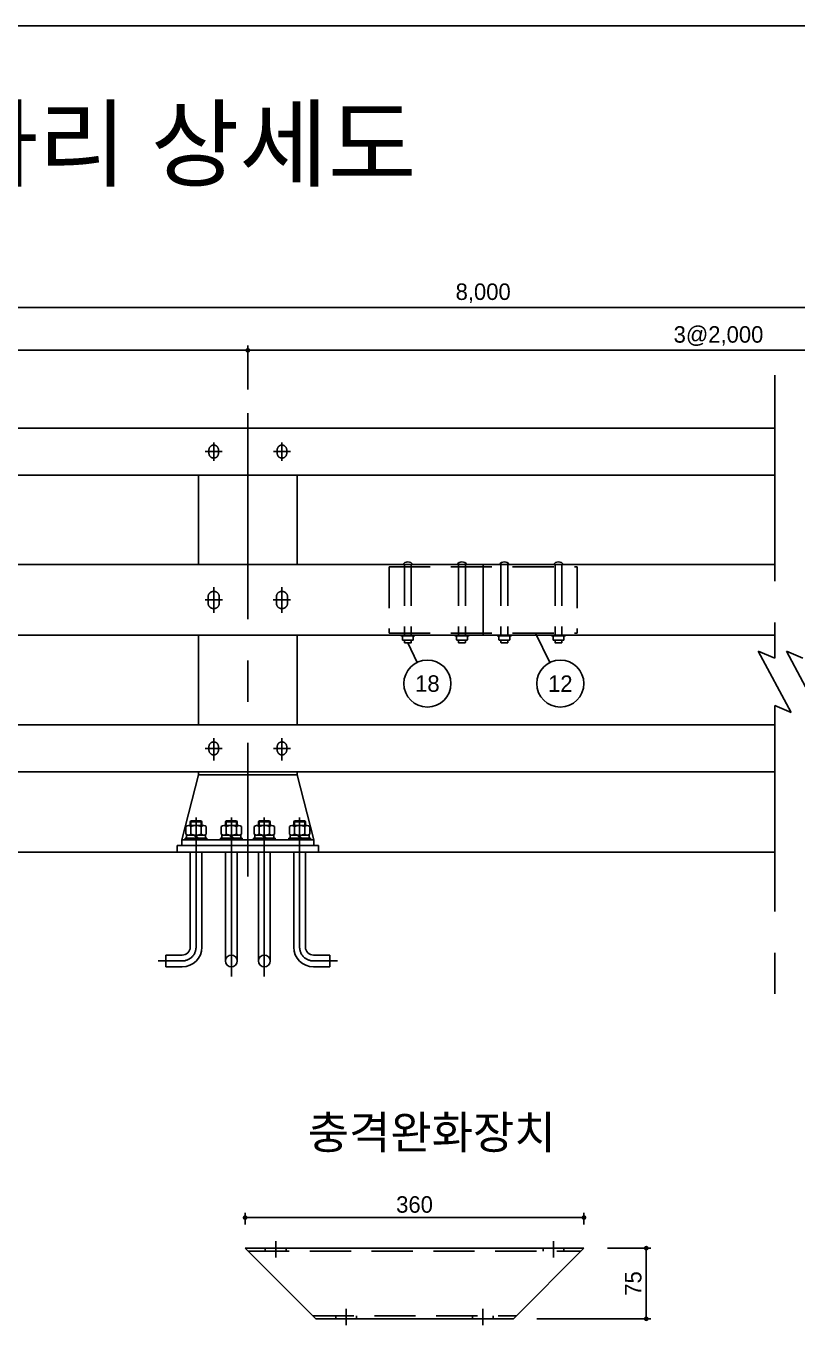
# Model space of a CAD drawing. Header units: metres. Extents: x 185094 to 267743, y 19941 to 53123.
# Drawn here: x 262549 to 264187, y 37951 to 40708 of the extents above; entities that cross this region are included whole.
import ezdxf
from ezdxf.enums import TextEntityAlignment as Align

# ---------------------------------------------------------------- set-up
doc = ezdxf.new("R2010")
doc.units = ezdxf.units.M
doc.header["$LTSCALE"] = 500
for name, pattern in [('CENTER', [2, 1.25, -0.25, 0.25, -0.25]), ('CENTER2', [1.125, 0.75, -0.125, 0.125, -0.125]), ('HIDDEN', [0.375, 0.25, -0.125]), ('HIDDEN2', [0.1875, 0.125, -0.0625])]:
    doc.linetypes.add(name, pattern=pattern)
for name, color, linetype in [('2', 3, 'Continuous'), ('5', 6, 'Continuous'), ('6', 4, 'Continuous'), ('CZ-TEX2', 7, 'Continuous'), ('DIML', 1, 'Continuous'), ('THIN', 3, 'Continuous'), ('TITL1', 6, 'HIDDEN2')]:
    doc.layers.add(name, color=color, linetype=linetype)
doc.styles.add('CZ-TEXT2', font='malgun_0.ttf')
doc.styles.add('HY견고딕', font='')
doc.styles.add('휴먼고딕', font='HMKMG.TTF')
doc.styles.get('HY견고딕').set_extended_font_data('HYgtrE')

# ---------------------------------------------------------------- blocks, each defined once
blk = doc.blocks.new('_Dot')
at = {"color": 0, "linetype": 'ByBlock', "lineweight": -2}
blk.add_line((-0.5, 0), (-1, 0), dxfattribs=at)
at = {"color": 0, "linetype": 'ByBlock', "const_width": 0.5}
blk.add_lwpolyline([(-0.25, 0, 1), (0.25, 0, 1)], format="xyb", close=True, dxfattribs=at)

msp = doc.modelspace()

# ---------------------------------------------------------------- linework, layer by layer
for p, q in [((258412.3864, 40708.1171), (266277.7884, 40708.1171)), ((262899.6858, 39020.6755), (262897.9943, 39018.9841)), ((262897.9943, 39018.9841), (262897.9943, 39010.8005)), ((262921.3029, 39020.6755), (262899.6858, 39020.6755)), ((262922.9943, 39018.9841), (262921.3029, 39020.6755)), ((262922.9943, 39010.8005), (262922.9943, 39018.9841)), ((262974.6858, 39020.6755), (262972.9943, 39018.9841)), ((262972.9943, 39018.9841), (262972.9943, 39010.8005)), ((262996.3029, 39020.6755), (262974.6858, 39020.6755)), ((262997.9943, 39018.9841), (262996.3029, 39020.6755)), ((262997.9943, 39010.8005), (262997.9943, 39018.9841)), ((263044.6858, 39020.6755), (263042.9943, 39018.9841)), ((263042.9943, 39018.9841), (263042.9943, 39010.8005)), ((263066.3029, 39020.6755), (263044.6858, 39020.6755)), ((263067.9943, 39018.9841), (263066.3029, 39020.6755)), ((263067.9943, 39010.8005), (263067.9943, 39018.9841)), ((263119.6858, 39020.6755), (263117.9943, 39018.9841)), ((263117.9943, 39018.9841), (263117.9943, 39010.8005)), ((263141.3029, 39020.6755), (263119.6858, 39020.6755)), ((263142.9943, 39018.9841), (263141.3029, 39020.6755)), ((263142.9943, 39010.8005), (263142.9943, 39018.9841)), ((262888.8437, 38992.4752), (262888.8437, 39009.1259)), ((262890.2443, 38990.8005), (262930.7443, 38990.8005)), ((262890.2443, 38984.4255), (262890.2443, 38990.8005)), ((262894.2564, 39010.8005), (262926.7323, 39010.8005)), ((262894.2564, 39010.8005), (262926.7323, 39010.8005)), ((262899.669, 38992.4752), (262899.669, 39009.1259)), ((262921.3197, 38992.4752), (262921.3197, 39009.1259)), ((262930.7443, 38990.8005), (262930.7443, 38984.4255)), ((262932.145, 39009.1259), (262932.145, 38992.4752)), ((262963.8437, 38992.4752), (262963.8437, 39009.1259)), ((262965.2443, 38984.4255), (262965.2443, 38990.8005)), ((262965.2443, 38990.8005), (263005.7443, 38990.8005)), ((262969.2564, 39010.8005), (263001.7323, 39010.8005)), ((262969.2564, 39010.8005), (263001.7323, 39010.8005)), ((262974.669, 38992.4752), (262974.669, 39009.1259)), ((262996.3197, 38992.4752), (262996.3197, 39009.1259)), ((263005.7443, 38990.8005), (263005.7443, 38984.4255)), ((263007.145, 39009.1259), (263007.145, 38992.4752)), ((263033.8437, 38992.4752), (263033.8437, 39009.1259)), ((263035.2443, 38984.4255), (263035.2443, 38990.8005)), ((263035.2443, 38990.8005), (263075.7443, 38990.8005)), ((263039.2564, 39010.8005), (263071.7323, 39010.8005)), ((263039.2564, 39010.8005), (263071.7323, 39010.8005)), ((263044.669, 38992.4752), (263044.669, 39009.1259)), ((263066.3197, 38992.4752), (263066.3197, 39009.1259)), ((263075.7443, 38990.8005), (263075.7443, 38984.4255)), ((263077.145, 39009.1259), (263077.145, 38992.4752)), ((263108.8437, 38992.4752), (263108.8437, 39009.1259)), ((263110.2443, 38984.4255), (263110.2443, 38990.8005)), ((263110.2443, 38990.8005), (263150.7443, 38990.8005)), ((263114.2564, 39010.8005), (263146.7323, 39010.8005)), ((263114.2564, 39010.8005), (263146.7323, 39010.8005)), ((263119.669, 38992.4752), (263119.669, 39009.1259)), ((263141.3197, 38992.4752), (263141.3197, 39009.1259)), ((263150.7443, 38990.8005), (263150.7443, 38984.4255)), ((263152.145, 39009.1259), (263152.145, 38992.4752)), ((262887.3693, 38984.4255), (262933.6193, 38984.4255)), ((262887.3693, 38980.6755), (262887.3693, 38984.4255)), ((262933.6193, 38980.6755), (262887.3693, 38980.6755)), ((262930.7443, 38984.4255), (262890.2443, 38984.4255)), ((262933.6193, 38984.4255), (262933.6193, 38980.6755)), ((262962.3693, 38980.6755), (262962.3693, 38984.4255)), ((262962.3693, 38984.4255), (263008.6193, 38984.4255)), ((263008.6193, 38980.6755), (262962.3693, 38980.6755)), ((263005.7443, 38984.4255), (262965.2443, 38984.4255)), ((263008.6193, 38984.4255), (263008.6193, 38980.6755)), ((263032.3693, 38980.6755), (263032.3693, 38984.4255)), ((263032.3693, 38984.4255), (263078.6193, 38984.4255)), ((263078.6193, 38980.6755), (263032.3693, 38980.6755)), ((263075.7443, 38984.4255), (263035.2443, 38984.4255)), ((263078.6193, 38984.4255), (263078.6193, 38980.6755)), ((263107.3693, 38980.6755), (263107.3693, 38984.4255)), ((263107.3693, 38984.4255), (263153.6193, 38984.4255)), ((263153.6193, 38980.6755), (263107.3693, 38980.6755)), ((263150.7443, 38984.4255), (263110.2443, 38984.4255)), ((263153.6193, 38984.4255), (263153.6193, 38980.6755))]:
    msp.add_line(p, q)
at = {"color": 1, "linetype": 'CENTER', "ltscale": 0.7}
for p, q in [((264140.0654, 39967.1261), (264140.0654, 39365.9501)), ((263020.4943, 39886.2503), (263020.4943, 38902.7725)), ((264105.0654, 39380.9501), (264175.0654, 39250.9501)), ((264105.0654, 39380.9501), (264140.0654, 39365.9501)), ((264164.6797, 39380.9501), (264234.6797, 39250.9501)), ((264164.6797, 39380.9501), (264199.6797, 39365.9501)), ((264140.0654, 39265.9501), (264140.0654, 38604.7682)), ((264140.0654, 39265.9501), (264175.0654, 39250.9501)), ((262910.4943, 38753.1356), (262910.4943, 39027.8902)), ((262985.4943, 38690.1988), (262985.4943, 39027.8902)), ((263055.4943, 38690.1988), (263055.4943, 39027.8902)), ((263130.4943, 38753.1356), (263130.4943, 39027.8902)), ((262829.8691, 38723.4875), (262881.0443, 38723.4875)), ((263211.1196, 38723.4875), (263159.9443, 38723.4875))]:
    msp.add_line(p, q, dxfattribs=at)
at = {"color": 2, "linetype": 'CENTER2', "ltscale": 0.7}
for p, q in [((262947.9943, 39824.3372), (262947.9943, 39784.8297)), ((263092.9943, 39824.3372), (263092.9943, 39784.8297)), ((262930.1137, 39804.6755), (262965.875, 39804.6755)), ((263110.875, 39804.6755), (263075.1137, 39804.6755)), ((262947.9943, 39462.3386), (262947.9943, 39517.0125)), ((263092.9943, 39462.3386), (263092.9943, 39517.0125)), ((262929.5229, 39489.6755), (262966.4658, 39489.6755)), ((263111.4658, 39489.6755), (263074.5229, 39489.6755)), ((262947.9943, 39196.417), (262947.9943, 39148.9304)), ((263092.9943, 39196.417), (263092.9943, 39148.9304)), ((262930.1137, 39174.6755), (262965.875, 39174.6755)), ((263110.875, 39174.6755), (263075.1137, 39174.6755)), ((263079.6835, 38128.4849), (263079.6835, 38094.2944)), ((263669.6835, 38128.4849), (263669.6835, 38094.2944)), ((263229.6835, 37984.8849), (263229.6835, 37950.6944)), ((263519.6835, 37984.8849), (263519.6835, 37950.6944))]:
    msp.add_line(p, q, dxfattribs=at)
at = {"color": 3, "linetype": 'HIDDEN', "ltscale": 0.7}
for p, q in [((262937.8923, 39808.349), (262937.8923, 39801.0021)), ((262958.0964, 39808.349), (262958.0964, 39801.0021)), ((263082.8923, 39808.349), (263082.8923, 39801.0021)), ((263103.0964, 39808.349), (263103.0964, 39801.0021)), ((263320.4943, 39560.0837), (263320.4943, 39419.2674)), ((263320.4943, 39560.0837), (263720.4943, 39560.0837)), ((263353.1474, 39564.6755), (263353.1474, 39414.6755)), ((263367.8413, 39564.6755), (263367.8413, 39414.6755)), ((263468.1474, 39564.6755), (263468.1474, 39414.6755)), ((263482.8413, 39564.6755), (263482.8413, 39414.6755)), ((263558.1474, 39564.6755), (263558.1474, 39414.6755)), ((263572.8413, 39564.6755), (263572.8413, 39414.6755)), ((263673.1474, 39564.6755), (263673.1474, 39414.6755)), ((263687.8413, 39564.6755), (263687.8413, 39414.6755)), ((263720.4943, 39560.0837), (263720.4943, 39419.2674)), ((262936.0556, 39483.247), (262936.0556, 39496.1041)), ((262959.9331, 39483.247), (262959.9331, 39496.1041)), ((263081.0556, 39483.247), (263081.0556, 39496.1041)), ((263104.9331, 39483.247), (263104.9331, 39496.1041)), ((263320.4943, 39419.2674), (263720.4943, 39419.2674)), ((262937.8923, 39178.349), (262937.8923, 39171.0021)), ((262958.0964, 39178.349), (262958.0964, 39171.0021)), ((263082.8923, 39178.349), (263082.8923, 39171.0021)), ((263103.0964, 39178.349), (263103.0964, 39171.0021)), ((263057.6835, 38113.8471), (263057.6835, 38107.4471)), ((263101.6835, 38113.8471), (263101.6835, 38107.4471)), ((263647.6835, 38113.8471), (263647.6835, 38107.4471)), ((263691.6835, 38113.8471), (263691.6835, 38107.4471)), ((263021.0835, 38107.4471), (263728.2835, 38107.4471)), ((263158.2835, 37970.2471), (263591.0835, 37970.2471)), ((263207.6835, 37970.2471), (263207.6835, 37963.8471)), ((263251.6835, 37970.2471), (263251.6835, 37963.8471)), ((263497.6835, 37970.2471), (263497.6835, 37963.8471)), ((263541.6835, 37970.2471), (263541.6835, 37963.8471))]:
    msp.add_line(p, q, dxfattribs=at)
at = {"ltscale": 0.7}
for p, q in [((263520.4943, 39414.6755), (263520.4943, 39564.6755)), ((262897.9943, 39018.9841), (262922.9943, 39018.9841)), ((262972.9943, 39018.9841), (262997.9943, 39018.9841)), ((263042.9943, 39018.9841), (263067.9943, 39018.9841)), ((263117.9943, 39018.9841), (263142.9943, 39018.9841)), ((262894.2564, 38990.8005), (262926.7323, 38990.8005)), ((262969.2564, 38990.8005), (263001.7323, 38990.8005)), ((263039.2564, 38990.8005), (263071.7323, 38990.8005)), ((263114.2564, 38990.8005), (263146.7323, 38990.8005)), ((262870.4943, 38968.6755), (263170.4943, 38968.6755)), ((262870.4943, 38954.6755), (262870.4943, 38968.6755)), ((263170.4943, 38968.6755), (263170.4943, 38954.6755)), ((263170.4943, 38954.6755), (262870.4943, 38954.6755)), ((262897.9943, 38954.6755), (262897.9943, 38752.9375)), ((262922.9943, 38954.6755), (262922.9943, 38752.9375)), ((262972.9943, 38723.4875), (262972.9943, 38954.6755)), ((262997.9943, 38723.4875), (262997.9943, 38954.6755)), ((263042.9943, 38723.4875), (263042.9943, 38954.6755)), ((263067.9943, 38723.4875), (263067.9943, 38954.6755)), ((263117.9943, 38954.6755), (263117.9943, 38752.9375)), ((263142.9943, 38954.6755), (263142.9943, 38752.9375)), ((263164.6835, 37963.8471), (263014.6835, 38113.8471)), ((263014.6835, 38113.8471), (263734.6835, 38113.8471)), ((263734.6835, 38113.8471), (263584.6835, 37963.8471)), ((263584.6835, 37963.8471), (263164.6835, 37963.8471))]:
    msp.add_line(p, q, dxfattribs=at)
at = {"color": 2, "ltscale": 0.7}
for p, q in [((262905.5037, 38990.8005), (262911.8787, 38984.4255)), ((262909.11, 38990.8005), (262915.485, 38984.4255)), ((262980.5037, 38990.8005), (262986.8787, 38984.4255)), ((262984.11, 38990.8005), (262990.485, 38984.4255)), ((263050.5037, 38990.8005), (263056.8787, 38984.4255)), ((263054.11, 38990.8005), (263060.485, 38984.4255)), ((263125.5037, 38990.8005), (263131.8787, 38984.4255)), ((263129.11, 38990.8005), (263135.485, 38984.4255))]:
    msp.add_line(p, q, dxfattribs=at)
at = {"ltscale": 0.7}
for centre in [(262985.4943, 38723.4875), (263055.4943, 38723.4875)]:
    msp.add_circle(centre, 12.5, dxfattribs=at)
at = {"color": 3, "linetype": 'HIDDEN', "ltscale": 0.7}
for centre, radius, start, end in [((262947.9943, 39808.349), 10.102, 0, 180), ((263092.9943, 39808.349), 10.102, 0, 180), ((262947.9943, 39801.0021), 10.102, 180, 0), ((263092.9943, 39801.0021), 10.102, 180, 0), ((262947.9943, 39496.1041), 11.9388, 0, 180), ((263092.9943, 39496.1041), 11.9388, 0, 180), ((262947.9943, 39483.247), 11.9388, 180, 0), ((263092.9943, 39483.247), 11.9388, 180, 0), ((262947.9943, 39178.349), 10.102, 0, 180), ((263092.9943, 39178.349), 10.102, 0, 180), ((262947.9943, 39171.0021), 10.102, 180, 0), ((263092.9943, 39171.0021), 10.102, 180, 0)]:
    msp.add_arc(centre, radius, start, end, dxfattribs=at)
for centre, radius, start, end in [((262894.2564, 39001.2162), 9.5843, 55.6157526, 124.3842474), ((262894.2564, 39000.3849), 9.5843, 235.6157526, 304.3842474), ((262910.4943, 38974.9752), 35.8253, 72.4120463, 107.5879537), ((262910.4943, 39026.6259), 35.8253, 252.4120463, 287.5879537), ((262926.7323, 39001.2162), 9.5843, 55.6157526, 124.3842474), ((262926.7323, 39000.3849), 9.5843, 235.6157526, 304.3842474), ((262969.2564, 39001.2162), 9.5843, 55.6157526, 124.3842474), ((262969.2564, 39000.3849), 9.5843, 235.6157526, 304.3842474), ((262985.4943, 38974.9752), 35.8253, 72.4120463, 107.5879537), ((262985.4943, 39026.6259), 35.8253, 252.4120463, 287.5879537), ((263001.7323, 39001.2162), 9.5843, 55.6157526, 124.3842474), ((263001.7323, 39000.3849), 9.5843, 235.6157526, 304.3842474), ((263039.2564, 39001.2162), 9.5843, 55.6157526, 124.3842474), ((263039.2564, 39000.3849), 9.5843, 235.6157526, 304.3842474), ((263055.4943, 38974.9752), 35.8253, 72.4120463, 107.5879537), ((263055.4943, 39026.6259), 35.8253, 252.4120463, 287.5879537), ((263071.7323, 39001.2162), 9.5843, 55.6157526, 124.3842474), ((263071.7323, 39000.3849), 9.5843, 235.6157526, 304.3842474), ((263114.2564, 39001.2162), 9.5843, 55.6157526, 124.3842474), ((263114.2564, 39000.3849), 9.5843, 235.6157526, 304.3842474), ((263130.4943, 38974.9752), 35.8253, 72.4120463, 107.5879537), ((263130.4943, 39026.6259), 35.8253, 252.4120463, 287.5879537), ((263146.7323, 39001.2162), 9.5843, 55.6157526, 124.3842474), ((263146.7323, 39000.3849), 9.5843, 235.6157526, 304.3842474)]:
    msp.add_arc(centre, radius, start, end)
at = {"color": 1, "linetype": 'CENTER', "ltscale": 0.7}
for centre, start, end in [((262881.0443, 38752.9375), 270, 0), ((263159.9443, 38752.9375), 180, 270)]:
    msp.add_arc(centre, 29.45, start, end, dxfattribs=at)
at = {"layer": '2', "color": 0}
for p, q in [((262915.4943, 39564.6755), (262915.4943, 39754.6755)), ((263125.4943, 39754.6755), (263125.4943, 39564.6755)), ((262915.4943, 39414.6755), (262915.4943, 39224.6755)), ((263125.4943, 39414.6755), (263125.4943, 39224.6755)), ((262880.4943, 38980.6755), (262915.4943, 39118.6755)), ((262915.4943, 39124.6755), (262915.4943, 39118.6755)), ((262915.4943, 39118.6755), (263125.4943, 39118.6755)), ((263125.4943, 39124.6755), (263125.4943, 39118.6755)), ((263125.4943, 39118.6755), (263160.4943, 38980.6755)), ((262880.4943, 38968.6755), (262880.4943, 38980.6755)), ((262880.4943, 38980.6755), (263160.4943, 38980.6755)), ((263160.4943, 38968.6755), (263160.4943, 38980.6755))]:
    msp.add_line(p, q, dxfattribs=at)
at = {"layer": '5', "color": 0}
for p, q in [((260339.4228, 39854.6755), (264140.0654, 39854.6755)), ((260339.4228, 39754.6755), (264140.0654, 39754.6755)), ((260339.4228, 39564.6755), (264140.0654, 39564.6755)), ((260339.4228, 39414.6755), (264140.0654, 39414.6755)), ((260339.4228, 39224.6755), (264140.0654, 39224.6755)), ((260339.4228, 39124.6755), (264140.0654, 39124.6755)), ((260339.4228, 38954.6755), (264140.0654, 38954.6755))]:
    msp.add_line(p, q, dxfattribs=at)
at = {"layer": '6', "color": 0}
for p, q in [((263345.5738, 39413.3421), (263345.5738, 39414.6755)), ((263345.5738, 39414.6755), (263375.4149, 39414.6755)), ((263375.4149, 39413.3421), (263345.5738, 39413.3421)), ((263371.9668, 39413.3421), (263349.0219, 39413.3421)), ((263349.0219, 39413.3421), (263349.0219, 39405.2463)), ((263349.9403, 39404.3279), (263371.0484, 39404.3279)), ((263353.1474, 39404.3279), (263353.1474, 39399.5727)), ((263367.8413, 39404.3279), (263367.8413, 39399.5727)), ((263371.9668, 39405.2463), (263371.9668, 39413.3421)), ((263375.4149, 39414.6755), (263375.4149, 39413.3421)), ((263460.5738, 39413.3421), (263460.5738, 39414.6755)), ((263460.5738, 39414.6755), (263490.4149, 39414.6755)), ((263490.4149, 39413.3421), (263460.5738, 39413.3421)), ((263486.9668, 39413.3421), (263464.0219, 39413.3421)), ((263464.0219, 39413.3421), (263464.0219, 39405.2463)), ((263464.9403, 39404.3279), (263486.0484, 39404.3279)), ((263468.1474, 39404.3279), (263468.1474, 39399.5727)), ((263482.8413, 39404.3279), (263482.8413, 39399.5727)), ((263486.9668, 39405.2463), (263486.9668, 39413.3421)), ((263490.4149, 39414.6755), (263490.4149, 39413.3421)), ((263550.5738, 39413.3421), (263550.5738, 39414.6755)), ((263550.5738, 39414.6755), (263580.4149, 39414.6755)), ((263580.4149, 39413.3421), (263550.5738, 39413.3421)), ((263576.9668, 39413.3421), (263554.0219, 39413.3421)), ((263554.0219, 39413.3421), (263554.0219, 39405.2463)), ((263554.9403, 39404.3279), (263576.0484, 39404.3279)), ((263558.1474, 39404.3279), (263558.1474, 39399.5727)), ((263572.8413, 39404.3279), (263572.8413, 39399.5727)), ((263576.9668, 39405.2463), (263576.9668, 39413.3421)), ((263580.4149, 39414.6755), (263580.4149, 39413.3421)), ((263665.5738, 39413.3421), (263665.5738, 39414.6755)), ((263665.5738, 39414.6755), (263695.4149, 39414.6755)), ((263695.4149, 39413.3421), (263665.5738, 39413.3421)), ((263691.9668, 39413.3421), (263669.0219, 39413.3421)), ((263669.0219, 39413.3421), (263669.0219, 39405.2463)), ((263669.9403, 39404.3279), (263691.0484, 39404.3279)), ((263673.1474, 39404.3279), (263673.1474, 39399.5727)), ((263687.8413, 39404.3279), (263687.8413, 39399.5727)), ((263691.9668, 39405.2463), (263691.9668, 39413.3421)), ((263695.4149, 39414.6755), (263695.4149, 39413.3421)), ((263354.0658, 39398.6543), (263366.9229, 39398.6543)), ((263469.0658, 39398.6543), (263481.9229, 39398.6543)), ((263559.0658, 39398.6543), (263571.9229, 39398.6543)), ((263674.0658, 39398.6543), (263686.9229, 39398.6543)), ((262846.6193, 38735.9875), (262881.0443, 38735.9875)), ((262846.6193, 38735.9875), (262846.6193, 38710.9875)), ((263194.3694, 38735.9875), (263159.9443, 38735.9875)), ((263194.3694, 38735.9875), (263194.3694, 38710.9875)), ((262846.6193, 38710.9875), (262881.0443, 38710.9875)), ((263194.3694, 38710.9875), (263159.9443, 38710.9875))]:
    msp.add_line(p, q, dxfattribs=at)
for centre, radius, start, end in [((263360.4943, 39557.7355), 12.8008, 32.8307225, 147.1692775), ((263475.4943, 39557.7355), 12.8008, 32.8307225, 147.1692775), ((263565.4943, 39557.7355), 12.8008, 32.8307225, 147.1692775), ((263680.4943, 39557.7355), 12.8008, 32.8307225, 147.1692775), ((263349.9403, 39405.2463), 0.9184, 180, 270), ((263371.0484, 39405.2463), 0.9184, 270, 0), ((263464.9403, 39405.2463), 0.9184, 180, 270), ((263486.0484, 39405.2463), 0.9184, 270, 0), ((263554.9403, 39405.2463), 0.9184, 180, 270), ((263576.0484, 39405.2463), 0.9184, 270, 0), ((263669.9403, 39405.2463), 0.9184, 180, 270), ((263691.0484, 39405.2463), 0.9184, 270, 0), ((263354.0658, 39399.5727), 0.9184, 180, 270), ((263366.9229, 39399.5727), 0.9184, 270, 0), ((263469.0658, 39399.5727), 0.9184, 180, 270), ((263481.9229, 39399.5727), 0.9184, 270, 0), ((263559.0658, 39399.5727), 0.9184, 180, 270), ((263571.9229, 39399.5727), 0.9184, 270, 0), ((263674.0658, 39399.5727), 0.9184, 180, 270), ((263686.9229, 39399.5727), 0.9184, 270, 0), ((262881.0443, 38752.9375), 41.95, 270, 0), ((262881.0443, 38752.9375), 16.95, 270, 0), ((263159.9443, 38752.9375), 41.95, 180, 270), ((263159.9443, 38752.9375), 16.95, 180, 270)]:
    msp.add_arc(centre, radius, start, end, dxfattribs=at)
at = {"layer": 'DIML', "color": 1, "ltscale": 0.7}
for p, q in [((261530.4943, 40110.6157), (265510.4943, 40110.6157)), ((261530.4943, 40019.6563), (263010.4943, 40019.6563)), ((263020.4943, 39956.2503), (263020.4943, 40029.6563)), ((263020.4943, 39936.2503), (263020.4943, 40029.6563)), ((263030.4943, 40019.6563), (265010.4943, 40019.6563)), ((263014.6835, 38163.8471), (263014.6835, 38188.7054)), ((263024.6835, 38178.7054), (263724.6835, 38178.7054)), ((263734.6835, 38163.8471), (263734.6835, 38188.7054)), ((263784.6835, 38113.8471), (263876.9673, 38113.8471)), ((263866.9673, 37973.8471), (263866.9673, 38103.8471)), ((263634.6835, 37963.8471), (263876.9673, 37963.8471))]:
    msp.add_line(p, q, dxfattribs=at)
at = {"layer": 'DIML', "ltscale": 0.7}
for p, q in [((263631.8871, 39419.2674), (263662.3673, 39357.1883)), ((263360.4943, 39398.6543), (263379.9413, 39357.1883))]:
    msp.add_line(p, q, dxfattribs=at)
for centre in [(263401.9779, 39312.3064), (263684.4038, 39312.3064)]:
    msp.add_circle(centre, 50, dxfattribs=at)
at = {"layer": 'THIN'}
for p, q in [((262899.6858, 39010.8005), (262899.6858, 39020.6755)), ((262921.3029, 39010.8005), (262921.3029, 39020.6755)), ((262974.6858, 39010.8005), (262974.6858, 39020.6755)), ((262996.3029, 39010.8005), (262996.3029, 39020.6755)), ((263044.6858, 39010.8005), (263044.6858, 39020.6755)), ((263066.3029, 39010.8005), (263066.3029, 39020.6755)), ((263119.6858, 39010.8005), (263119.6858, 39020.6755)), ((263141.3029, 39010.8005), (263141.3029, 39020.6755))]:
    msp.add_line(p, q, dxfattribs=at)

# ---------------------------------------------------------------- block references
at = {"layer": 'DIML', "color": 1, "ltscale": 0.7, "xscale": 10, "yscale": 10, "zscale": 10}
for p in [(263020.4943, 40019.6563), (263734.6835, 38178.7054)]:
    msp.add_blockref('_Dot', p, dxfattribs=at)
for p, rotation in [((263020.4943, 40019.6563), 180), ((263014.6835, 38178.7054), 180), ((263866.9673, 38113.8471), 90), ((263866.9673, 37963.8471), 270)]:
    msp.add_blockref('_Dot', p, dxfattribs=dict(at, rotation=rotation))

# ---------------------------------------------------------------- texts
at = {"layer": 'CZ-TEX2', "style": 'CZ-TEXT2'}
msp.add_text('강재 방호 울타리 상세도', height=150, dxfattribs=at).set_placement((262361.5299, 40458.1217), align=Align.MIDDLE_CENTER)
at = {"layer": 'DIML', "color": 7, "ltscale": 0.7, "style": '휴먼고딕'}
for s, p in [('18', (263401.9779, 39312.3064)), ('12', (263684.4038, 39312.3064))]:
    msp.add_text(s, height=35, dxfattribs=at).set_placement(p, align=Align.MIDDLE)
at = {"layer": 'DIML', "color": 7, "ltscale": 0.7, "char_height": 35, "attachment_point": 5, "style": '휴먼고딕'}
for s, insert in [('8,000', (263520.4943, 40140.808)), ('3@2,000', (264020.4943, 40049.8486)), ('360', (263374.6835, 38206.2952))]:
    msp.add_mtext(s, dxfattribs=dict(at, insert=insert))
at = {"layer": 'DIML', "color": 7, "ltscale": 0.7, "insert": (263839.4673, 38038.8471), "char_height": 35, "attachment_point": 5, "rotation": 90, "style": '휴먼고딕'}
msp.add_mtext('75', dxfattribs=at)
at = {"layer": 'TITL1', "style": 'HY견고딕'}
msp.add_text('충격완화장치', height=70, dxfattribs=at).set_placement((263411.1096, 38324.7394), align=Align.CENTER)

doc.saveas('drawing.dxf')
